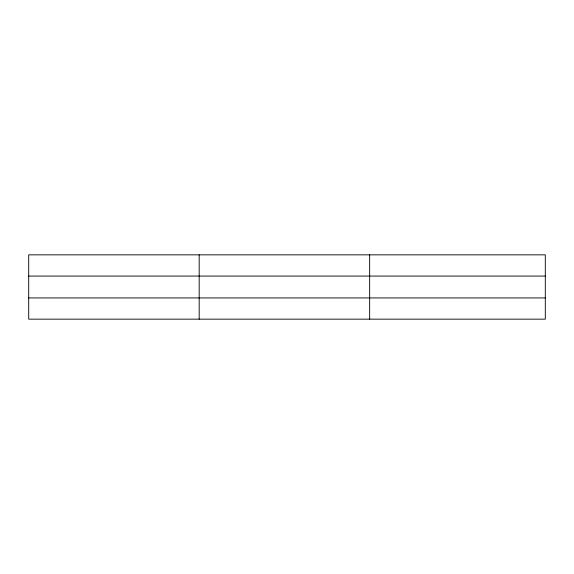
<?xml version="1.0" encoding="UTF-8"?>
<svg xmlns="http://www.w3.org/2000/svg" width="574" height="574" viewBox="0 0 574 574"><rect width="100%" height="100%" fill="white"/><g stroke="black" fill="none" stroke-linecap="round" stroke-linejoin="round"><path stroke-width="0.86" d="M199.178 319.158L199.178 254.842M369.656 319.158L369.656 254.842M545.3 276.065L545.3 254.842L28.7 254.842L28.7 319.158L545.3 319.158L545.3 276.065L28.7 276.065M28.7 297.935L545.3 297.935"/></g></svg>
